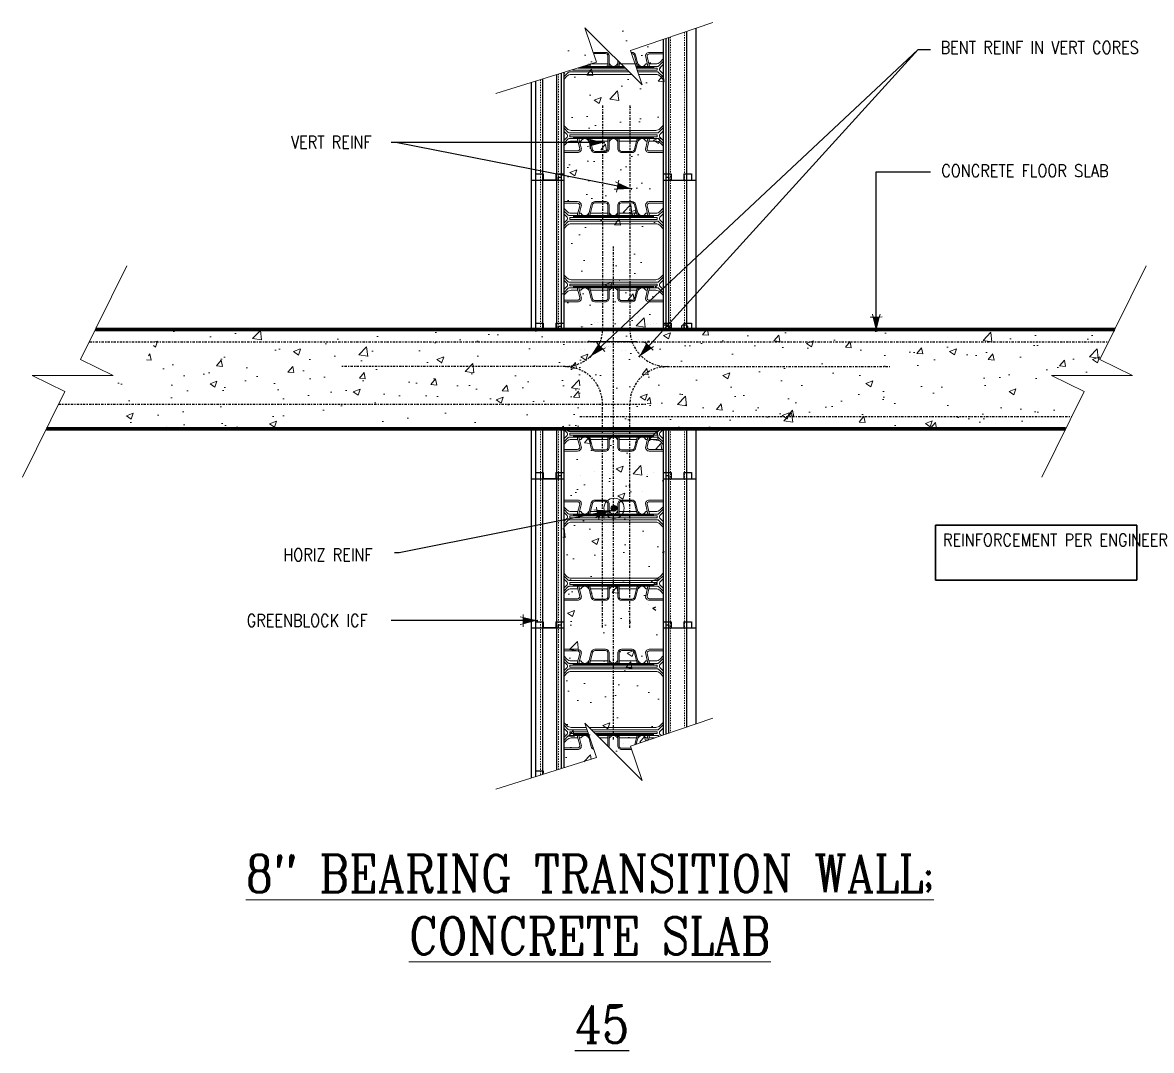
# Model space of a CAD drawing. Header units: inches. Extents: x -330 to -239.3, y 513.6 to 596.3.
import ezdxf

# ---------------------------------------------------------------- set-up
doc = ezdxf.new("R2010")
doc.units = ezdxf.units.IN
doc.header["$MEASUREMENT"] = 0
for name, pattern in [('CENTER', [2, 1.25, -0.25, 0.25, -0.25]), ('DASHED2', [0.375, 0.25, -0.125]), ('HIDDEN', [0.375, 0.25, -0.125])]:
    doc.linetypes.add(name, pattern=pattern)
doc.layers.get('Defpoints').update_dxf_attribs({"color": 252})
for name, color, linetype, lineweight in [('A2 Hatch', 8, 'Continuous', 9), ('A4 medium', 7, 'Continuous', 35), ('DETAILS', 7, 'Continuous', 13), ('DIM', 3, 'Continuous', 13), ('GRADE', 5, 'Continuous', 100), ('REBAR', 2, 'CENTER', 30)]:
    doc.layers.add(name, color=color, linetype=linetype, lineweight=lineweight)
doc.styles.add('ARCTEXT', font='arctext.shx', dxfattribs={"width": 0.85})
doc.styles.add('RomanC', font='romanc.shx', dxfattribs={"width": 0.85, "height": 5})
doc.dimstyles.new('ARCTEXT1-4', dxfattribs={"dimtxt": 4, "dimasz": 2, "dimexe": 2, "dimexo": 2, "dimgap": 2, "dimtad": 1, "dimdec": 4, "dimzin": 3, "dimdsep": 46, "dimlunit": 4, "dimtxsty": 'ARCTEXT', "dimblk": 'ARCHTICK', "dimcen": 2, "dimaunit": 1, "dimadec": 0, "dimazin": 0, "dimtfac": 1, "dimtdec": 4, "dimtmove": 2, "dimatfit": 3, "dimldrblk": 'arrow', "dimfxl": 0, "dimtolj": 1, "dimtzin": 0, "dimarcsym": 0})
pattern_1 = [(50, (-6211.7267, 2209.508), (5.7380815, -0.502017), [0.6, -6.6]), (355, (-6211.7267, 2209.508), (-1.1100107, 6.017537), [0.48, -5.28]), (100.4514, (-6211.2485, 2209.466), (4.628075, 5.5155163), [0.5099215, -5.609137]), (46.1842, (-6211.727, 2211.108), (8.537928, -1.324152), [0.9, -9.9]), (96.6356, (-6211.015, 2210.9974), (7.477302, 7.792943), [0.764882, -8.413704]), (351.1842, (-6211.727, 2211.108), (7.477296, 7.792949), [0.72, -7.92]), (21, (-6210.9267, 2210.708), (4.7752564, -3.220951), [0.6, -6.6]), (326, (-6210.9267, 2210.708), (1.9465227, 5.8012004), [0.48, -5.28]), (71.4514, (-6210.529, 2210.4394), (6.721781, 2.580244), [0.5099215, -5.609137]), (37.5, (-6211.7267, 2209.5078), (0.09727884, 2.6631508), [0, -5.216, 0, -5.36, 0, -5.3]), (7.5, (-6211.7267, 2209.5078), (2.1045563, 3.1552937), [0, -3.056, 0, -5.096, 0, -2.02]), (327.5, (-6213.5107, 2209.5078), (4.2705795, -0.180439), [0, -2, 0, -6.24, 0, -8.28]), (317.5, (-6214.3107, 2209.5078), (4.6654894, 0.8008399), [0, -2.6, 0, -4.144, 0, -5.88])]
pattern_2 = [(50, (-3705.4266, 1110.396), (5.7380815, -0.502017), [0.6, -6.6]), (355, (-3705.4266, 1110.396), (-1.110011, 6.017537), [0.48, -5.28]), (100.45145, (-3704.9484, 1110.354), (4.628071, 5.51552), [0.509922, -5.609137]), (46.1842, (-3705.4266, 1111.996), (8.537928, -1.324152), [0.9, -9.9]), (96.63564, (-3704.715, 1111.8855), (7.477296, 7.792949), [0.764882, -8.413704]), (351.1842, (-3705.427, 1111.996), (7.477296, 7.792949), [0.72, -7.92]), (21, (-3704.6266, 1111.596), (4.7752564, -3.220951), [0.6, -6.6]), (326, (-3704.6266, 1111.596), (1.946523, 5.8012), [0.48, -5.28]), (71.45144, (-3704.2287, 1111.3275), (6.721779, 2.580249), [0.509922, -5.609137]), (37.5, (-3705.4266, 1110.3959), (0.0972788, 2.6631508), [0, -5.216, 0, -5.36, 0, -5.3]), (7.5, (-3705.4266, 1110.396), (2.1045563, 3.1552937), [0, -3.056, 0, -5.096, 0, -2.02]), (327.5, (-3707.2106, 1110.3959), (4.2705795, -0.180439), [0, -2, 0, -6.24, 0, -8.28]), (317.5, (-3708.0106, 1110.396), (4.6654894, 0.80084), [0, -2.6, 0, -4.144, 0, -5.88])]

# ---------------------------------------------------------------- blocks, each defined once
blk = doc.blocks.new('_ArchTick')
at = {"color": 0, "linetype": 'ByBlock', "const_width": 0.15}
blk.add_lwpolyline([(-0.5, -0.5), (0.5, 0.5)], dxfattribs=at)
blk = doc.blocks.new('arrow')
at = {"layer": 'DIM'}
blk.add_hatch(color=253, dxfattribs=at).paths.add_polyline_path([(-2, 0.5), (-2, -0.5), (0, 0)])
at = {"layer": 'DIM', "lineweight": 9}
for points in [[(-2, 0.98), (-2, 0.5), (-2.47, 0.62)], [(0.37, 0.09), (0, 0)], [(0.37, -0.09), (0, 0)], [(-2, -0.98), (-2, -0.5), (-2.47, -0.62)]]:
    blk.add_lwpolyline(points, dxfattribs=at)
at = {"layer": 'DIM', "lineweight": 15}
blk.add_lwpolyline([(0, 0), (-2, -0.5), (-2, 0.5), (0, 0)], dxfattribs=at)

msp = doc.modelspace()

# ---------------------------------------------------------------- hatches: boundary and pattern name
at = {"layer": 'A2 Hatch', "ltscale": 0.15}
h = msp.add_hatch(dxfattribs=at)
h.set_pattern_fill('AR-CONC', color=256, scale=0.8, style=0)
h.set_pattern_definition(pattern_2)
h.paths.add_polyline_path([(-278.412, 595.606), (-286.484, 595.606), (-286.608, 560.243), (-283.738, 561.217), (-284.674, 563.977), (-280.078, 559.38), (-281.014, 562.14), (-278.408, 563.024)])
h = msp.add_hatch(dxfattribs=at)
h.set_pattern_fill('AR-CONC', color=256, scale=0.8, style=0)
h.set_pattern_definition(pattern_1)
h.paths.add_polyline_path([(-285.189, 571.606), (-318.817, 571.606), (-320.298, 568.606), (-317.684, 567.317), (-324.184, 567.317), (-321.571, 566.027), (-322.765, 563.606), (-285.189, 563.606)])
h = msp.add_hatch(dxfattribs=at)
h.set_pattern_fill('AR-CONC', color=256, scale=0.8, style=0)
h.set_pattern_definition(pattern_2)
h.paths.add_polyline_path([(-278.412, 571.606), (-286.484, 571.606), (-286.608, 536.243), (-283.738, 537.217), (-284.674, 539.977), (-280.078, 535.38), (-281.014, 538.14), (-278.408, 539.024)])
h = msp.add_hatch(dxfattribs=at)
h.set_pattern_fill('AR-CONC', color=256, scale=0.8, style=0)
h.set_pattern_definition(pattern_1)
h.paths.add_polyline_path([(-279.779, 563.606), (-246.151, 563.606), (-244.67, 566.606), (-247.284, 567.896), (-240.784, 567.896), (-243.397, 569.185), (-242.203, 571.606), (-279.779, 571.606)])
h = msp.add_hatch(color=256, dxfattribs=at)
edge = h.paths.add_edge_path()
edge.add_arc((-282.438, 557.226), 0.224, 0, 360)

# ---------------------------------------------------------------- linework, layer by layer
at = {"color": 1}
for p, q in [((-276.624, 595.559), (-276.624, 583.606)), ((-275.859, 595.818), (-275.859, 583.606)), ((-278.484, 594.928), (-278.484, 583.606)), ((-278.284, 594.996), (-278.284, 583.606)), ((-278.069, 595.069), (-278.069, 583.606)), ((-289.109, 591.462), (-289.109, 583.606)), ((-288.759, 591.572), (-288.759, 583.606)), ((-288.184, 591.752), (-288.184, 583.606)), ((-287.059, 592.104), (-287.059, 583.606)), ((-286.684, 592.221), (-286.684, 583.606)), ((-286.484, 592.284), (-286.484, 583.606)), ((-289.109, 583.606), (-286.484, 583.606)), ((-289.109, 583.606), (-289.109, 571.606)), ((-289.109, 583.606), (-286.934, 583.606)), ((-288.759, 584.106), (-288.134, 584.106)), ((-288.759, 584.106), (-288.759, 571.606)), ((-288.184, 584.106), (-288.184, 571.606)), ((-287.059, 583.606), (-288.184, 583.606)), ((-288.134, 584.106), (-288.134, 583.606)), ((-287.109, 584.106), (-287.109, 583.606)), ((-287.109, 584.106), (-286.484, 584.106)), ((-287.059, 584.106), (-287.059, 571.606)), ((-286.934, 583.856), (-286.934, 583.606)), ((-286.934, 583.856), (-286.684, 583.856)), ((-286.684, 583.856), (-286.684, 571.606)), ((-286.684, 583.606), (-286.484, 583.606)), ((-286.484, 584.106), (-286.484, 571.606)), ((-278.484, 584.106), (-278.484, 571.606)), ((-278.484, 584.106), (-277.859, 584.106)), ((-278.484, 583.606), (-275.859, 583.606)), ((-278.484, 583.606), (-278.284, 583.606)), ((-278.284, 583.856), (-278.284, 571.606)), ((-278.284, 583.856), (-278.034, 583.856)), ((-278.069, 583.606), (-275.859, 583.606)), ((-278.069, 583.606), (-278.069, 571.606)), ((-278.034, 583.856), (-278.034, 583.606)), ((-277.859, 584.106), (-277.859, 583.606)), ((-276.834, 584.106), (-276.834, 583.606)), ((-276.834, 584.106), (-276.209, 584.106)), ((-276.624, 583.606), (-276.624, 571.606)), ((-276.209, 584.106), (-276.209, 583.606)), ((-275.859, 583.606), (-275.859, 571.606)), ((-289.109, 571.606), (-286.484, 571.606)), ((-289.109, 571.606), (-286.484, 571.606)), ((-289.109, 571.606), (-286.934, 571.606)), ((-289.109, 571.606), (-286.934, 571.606)), ((-289.109, 571.606), (-286.484, 571.606)), ((-289.109, 571.606), (-286.484, 571.606)), ((-289.109, 571.606), (-286.934, 571.606)), ((-288.759, 572.106), (-288.134, 572.106)), ((-288.759, 572.106), (-288.134, 572.106)), ((-288.759, 572.106), (-288.759, 571.606)), ((-288.759, 572.106), (-288.134, 572.106)), ((-286.189, 571.606), (-288.731, 571.606)), ((-288.439, 571.606), (-288.731, 571.606)), ((-288.184, 572.106), (-288.184, 571.606)), ((-287.059, 571.606), (-288.184, 571.606)), ((-287.059, 571.606), (-288.184, 571.606)), ((-287.059, 571.606), (-288.184, 571.606)), ((-288.134, 572.106), (-288.134, 571.606)), ((-288.134, 572.106), (-288.134, 571.606)), ((-288.134, 572.106), (-288.134, 571.606)), ((-286.981, 571.606), (-287.939, 571.606)), ((-287.109, 572.106), (-287.109, 571.606)), ((-287.109, 572.106), (-286.484, 572.106)), ((-287.109, 572.106), (-287.109, 571.606)), ((-287.109, 572.106), (-286.484, 572.106)), ((-287.109, 572.106), (-287.109, 571.606)), ((-287.109, 572.106), (-286.484, 572.106)), ((-287.059, 572.106), (-287.059, 571.606)), ((-286.934, 571.856), (-286.934, 571.606)), ((-286.934, 571.856), (-286.684, 571.856)), ((-286.934, 571.856), (-286.934, 571.606)), ((-286.934, 571.856), (-286.684, 571.856)), ((-286.934, 571.856), (-286.934, 571.606)), ((-286.934, 571.856), (-286.684, 571.856)), ((-286.684, 571.856), (-286.684, 571.606)), ((-286.684, 571.606), (-286.484, 571.606)), ((-286.684, 571.606), (-286.484, 571.606)), ((-286.684, 571.606), (-286.484, 571.606)), ((-286.484, 572.106), (-286.484, 571.606)), ((-286.484, 572.106), (-286.484, 571.606)), ((-286.484, 572.106), (-286.484, 571.606)), ((-286.189, 571.606), (-286.481, 571.606)), ((-278.779, 571.606), (-276.237, 571.606)), ((-278.487, 571.606), (-278.779, 571.606)), ((-278.487, 571.856), (-278.404, 571.939)), ((-278.487, 571.856), (-278.487, 571.606)), ((-278.484, 572.106), (-278.484, 571.606)), ((-278.484, 572.106), (-277.859, 572.106)), ((-278.484, 571.606), (-278.284, 571.606)), ((-278.484, 571.606), (-275.859, 571.606)), ((-278.484, 571.606), (-278.284, 571.606)), ((-278.071, 571.939), (-278.404, 571.939)), ((-278.284, 571.856), (-278.034, 571.856)), ((-277.987, 571.856), (-278.071, 571.939)), ((-278.034, 571.856), (-278.034, 571.606)), ((-277.987, 571.856), (-277.987, 571.606)), ((-277.029, 571.606), (-277.987, 571.606)), ((-277.859, 572.106), (-277.859, 571.606)), ((-277.029, 571.856), (-276.946, 571.939)), ((-277.029, 571.856), (-277.029, 571.606)), ((-276.612, 571.939), (-276.946, 571.939)), ((-276.834, 572.106), (-276.834, 571.606)), ((-276.834, 572.106), (-276.209, 572.106)), ((-276.533, 571.606), (-276.824, 571.606)), ((-276.529, 571.856), (-276.612, 571.939)), ((-276.529, 571.856), (-276.529, 571.606)), ((-276.237, 571.606), (-276.529, 571.606)), ((-276.209, 572.106), (-276.209, 571.606)), ((-289.109, 563.606), (-289.109, 559.606)), ((-288.759, 563.606), (-288.759, 559.606)), ((-288.184, 563.606), (-288.184, 559.606)), ((-287.059, 563.606), (-287.059, 559.606)), ((-286.684, 563.606), (-286.684, 559.606)), ((-286.484, 563.606), (-286.484, 559.606)), ((-278.484, 563.606), (-278.484, 559.606)), ((-278.284, 563.606), (-278.284, 559.606)), ((-278.069, 563.606), (-278.069, 559.606)), ((-276.624, 563.606), (-276.624, 559.606)), ((-275.859, 563.606), (-275.859, 559.606)), ((-288.759, 560.106), (-288.134, 560.106)), ((-288.759, 560.106), (-288.759, 547.606)), ((-288.759, 560.106), (-288.134, 560.106)), ((-288.184, 560.106), (-288.184, 547.606)), ((-288.134, 560.106), (-288.134, 559.606)), ((-288.134, 560.106), (-288.134, 559.606)), ((-287.109, 560.106), (-287.109, 559.606)), ((-287.109, 560.106), (-286.484, 560.106)), ((-287.109, 560.106), (-287.109, 559.606)), ((-287.109, 560.106), (-286.484, 560.106)), ((-287.059, 560.106), (-287.059, 547.606)), ((-286.934, 559.856), (-286.934, 559.606)), ((-286.934, 559.856), (-286.684, 559.856)), ((-286.934, 559.856), (-286.934, 559.606)), ((-286.934, 559.856), (-286.684, 559.856)), ((-286.684, 559.856), (-286.684, 547.606)), ((-286.484, 560.106), (-286.484, 547.606)), ((-278.484, 560.106), (-278.484, 547.606)), ((-278.484, 560.106), (-277.859, 560.106)), ((-278.484, 560.106), (-277.859, 560.106)), ((-278.284, 559.856), (-278.284, 547.606)), ((-278.284, 559.856), (-278.034, 559.856)), ((-278.284, 559.856), (-278.034, 559.856)), ((-278.034, 559.856), (-278.034, 559.606)), ((-278.034, 559.856), (-278.034, 559.606)), ((-277.859, 560.106), (-277.859, 559.606)), ((-277.859, 560.106), (-277.859, 559.606)), ((-276.834, 560.106), (-276.834, 559.606)), ((-276.834, 560.106), (-276.209, 560.106)), ((-276.834, 560.106), (-276.834, 559.606)), ((-276.834, 560.106), (-276.209, 560.106)), ((-276.209, 560.106), (-276.209, 559.606)), ((-276.209, 560.106), (-276.209, 559.606)), ((-289.109, 559.606), (-286.484, 559.606)), ((-289.109, 559.606), (-289.109, 547.606)), ((-289.109, 559.606), (-286.934, 559.606)), ((-289.109, 559.606), (-286.484, 559.606)), ((-289.109, 559.606), (-286.934, 559.606)), ((-287.059, 559.606), (-288.184, 559.606)), ((-287.059, 559.606), (-288.184, 559.606)), ((-286.684, 559.606), (-286.484, 559.606)), ((-286.684, 559.606), (-286.484, 559.606)), ((-278.484, 559.606), (-275.859, 559.606)), ((-278.484, 559.606), (-278.284, 559.606)), ((-278.484, 559.606), (-275.859, 559.606)), ((-278.484, 559.606), (-278.284, 559.606)), ((-278.069, 559.606), (-275.859, 559.606)), ((-278.069, 559.606), (-278.069, 547.606)), ((-278.069, 559.606), (-275.859, 559.606)), ((-276.624, 559.606), (-276.624, 547.606)), ((-275.859, 559.606), (-275.859, 547.606)), ((-288.759, 548.106), (-288.134, 548.106)), ((-288.759, 548.106), (-288.759, 535.642)), ((-288.184, 548.106), (-288.184, 535.822)), ((-288.134, 548.106), (-288.134, 547.606)), ((-287.109, 548.106), (-287.109, 547.606)), ((-287.109, 548.106), (-286.484, 548.106)), ((-287.059, 548.106), (-287.059, 536.174)), ((-286.484, 548.106), (-286.484, 536.354)), ((-278.484, 548.106), (-278.484, 538.998)), ((-278.484, 548.106), (-277.859, 548.106)), ((-277.859, 548.106), (-277.859, 547.606)), ((-276.834, 548.106), (-276.834, 547.606)), ((-276.834, 548.106), (-276.209, 548.106)), ((-276.209, 548.106), (-276.209, 547.606)), ((-289.109, 547.606), (-286.484, 547.606)), ((-289.109, 547.606), (-289.109, 535.532)), ((-289.109, 547.606), (-286.934, 547.606)), ((-287.059, 547.606), (-288.184, 547.606)), ((-286.934, 547.856), (-286.934, 547.606)), ((-286.934, 547.856), (-286.684, 547.856)), ((-286.684, 547.856), (-286.684, 536.291)), ((-286.684, 547.606), (-286.484, 547.606)), ((-278.484, 547.606), (-275.859, 547.606)), ((-278.484, 547.606), (-278.284, 547.606)), ((-278.284, 547.856), (-278.284, 539.065)), ((-278.284, 547.856), (-278.034, 547.856)), ((-278.069, 547.606), (-275.859, 547.606)), ((-278.069, 547.606), (-278.069, 539.138)), ((-278.034, 547.856), (-278.034, 547.606)), ((-276.624, 547.606), (-276.624, 539.628)), ((-275.859, 547.606), (-275.859, 539.888)), ((-288.759, 536.106), (-288.134, 536.106)), ((-288.134, 536.106), (-288.134, 535.937))]:
    msp.add_line(p, q, dxfattribs=at)
at = {"color": 1, "linetype": 'HIDDEN', "ltscale": 0.02}
for p, q in [((-288.759, 584.106), (-288.134, 584.106)), ((-288.134, 584.106), (-288.134, 583.606)), ((-287.109, 584.106), (-287.109, 583.606)), ((-287.109, 584.106), (-286.484, 584.106)), ((-278.484, 584.106), (-277.859, 584.106)), ((-277.859, 584.106), (-277.859, 583.606)), ((-276.834, 584.106), (-276.834, 583.606)), ((-276.834, 584.106), (-276.209, 584.106)), ((-276.209, 584.106), (-276.209, 583.606)), ((-288.759, 572.106), (-288.134, 572.106)), ((-288.759, 572.106), (-288.759, 571.606)), ((-288.759, 572.106), (-288.134, 572.106)), ((-288.759, 572.106), (-288.134, 572.106)), ((-288.759, 572.106), (-288.759, 571.606)), ((-288.759, 572.106), (-288.134, 572.106)), ((-288.134, 572.106), (-288.134, 571.606)), ((-288.134, 572.106), (-288.134, 571.606)), ((-288.134, 572.106), (-288.134, 571.606)), ((-288.134, 572.106), (-288.134, 571.606)), ((-287.109, 572.106), (-287.109, 571.606)), ((-287.109, 572.106), (-286.484, 572.106)), ((-287.109, 572.106), (-287.109, 571.606)), ((-287.109, 572.106), (-286.484, 572.106)), ((-287.109, 572.106), (-287.109, 571.606)), ((-287.109, 572.106), (-286.484, 572.106)), ((-287.109, 572.106), (-287.109, 571.606)), ((-287.109, 572.106), (-286.484, 572.106)), ((-278.484, 572.106), (-277.859, 572.106)), ((-277.859, 572.106), (-277.859, 571.606)), ((-276.834, 572.106), (-276.834, 571.606)), ((-276.834, 572.106), (-276.209, 572.106)), ((-276.209, 572.106), (-276.209, 571.606)), ((-288.759, 560.106), (-288.134, 560.106)), ((-288.759, 560.106), (-288.134, 560.106)), ((-288.134, 560.106), (-288.134, 559.606)), ((-288.134, 560.106), (-288.134, 559.606)), ((-287.109, 560.106), (-287.109, 559.606)), ((-287.109, 560.106), (-286.484, 560.106)), ((-287.109, 560.106), (-287.109, 559.606)), ((-287.109, 560.106), (-286.484, 560.106)), ((-278.484, 560.106), (-277.859, 560.106)), ((-278.484, 560.106), (-277.859, 560.106)), ((-277.859, 560.106), (-277.859, 559.606)), ((-277.859, 560.106), (-277.859, 559.606)), ((-276.834, 560.106), (-276.834, 559.606)), ((-276.834, 560.106), (-276.209, 560.106)), ((-276.834, 560.106), (-276.834, 559.606)), ((-276.834, 560.106), (-276.209, 560.106)), ((-276.209, 560.106), (-276.209, 559.606)), ((-276.209, 560.106), (-276.209, 559.606)), ((-288.759, 548.106), (-288.134, 548.106)), ((-288.134, 548.106), (-288.134, 547.606)), ((-287.109, 548.106), (-287.109, 547.606)), ((-287.109, 548.106), (-286.484, 548.106)), ((-278.484, 548.106), (-277.859, 548.106)), ((-277.859, 548.106), (-277.859, 547.606)), ((-276.834, 548.106), (-276.834, 547.606)), ((-276.834, 548.106), (-276.209, 548.106)), ((-276.209, 548.106), (-276.209, 547.606)), ((-288.759, 536.106), (-288.134, 536.106)), ((-288.134, 536.106), (-288.134, 535.937))]:
    msp.add_line(p, q, dxfattribs=at)
at = {"ltscale": 0.15}
for p, q in [((-288.134, 583.606), (-287.109, 583.606)), ((-280.483, 572.682), (-280.483, 572.682)), ((-288.134, 571.606), (-287.109, 571.606)), ((-288.134, 571.606), (-287.109, 571.606)), ((-288.134, 571.606), (-287.109, 571.606)), ((-285.149, 571.881), (-285.149, 571.881)), ((-284.854, 571.881), (-284.854, 571.881)), ((-284.034, 572.149), (-284.034, 572.149)), ((-283.739, 572.149), (-283.739, 572.149)), ((-283.4, 571.545), (-283.4, 571.545)), ((-283.105, 571.545), (-283.105, 571.545)), ((-279.763, 571.969), (-279.763, 571.969)), ((-279.468, 571.969), (-279.468, 571.969)), ((-279.293, 572.109), (-279.293, 572.109)), ((-278.998, 572.109), (-278.998, 572.109)), ((-280.602, 570.606), (-284.371, 570.606)), ((-280.46, 570.812), (-280.46, 570.812)), ((-280.165, 570.812), (-280.165, 570.812)), ((-280.161, 570.606), (-280.161, 570.606)), ((-279.866, 570.606), (-279.866, 570.606)), ((-285.125, 570.011), (-285.125, 570.011)), ((-284.83, 570.011), (-284.83, 570.011)), ((-283.191, 570.207), (-283.191, 570.207)), ((-283.011, 570.198), (-283.011, 570.198)), ((-282.896, 570.207), (-282.896, 570.207)), ((-282.716, 570.198), (-282.716, 570.198)), ((-281.828, 569.9), (-281.828, 569.9)), ((-281.533, 569.9), (-281.533, 569.9)), ((-284.858, 569.501), (-284.858, 569.501)), ((-283.089, 561.099), (-283.089, 561.099)), ((-281.086, 561.363), (-281.086, 561.363)), ((-285.149, 559.881), (-285.149, 559.881)), ((-284.034, 560.149), (-284.034, 560.149)), ((-288.134, 559.606), (-287.109, 559.606)), ((-288.134, 559.606), (-287.109, 559.606)), ((-285.194, 557.944), (-285.194, 557.944)), ((-283.191, 558.207), (-283.191, 558.207)), ((-280.161, 558.606), (-280.161, 558.606)), ((-283.149, 557.172), (-283.149, 557.172)), ((-286.475, 549.14), (-286.475, 549.14)), ((-279.682, 549.456), (-279.682, 549.456)), ((-279.311, 549.207), (-279.074, 549.298)), ((-279.311, 549.207), (-279.074, 549.047)), ((-288.134, 547.606), (-287.109, 547.606)), ((-285.933, 538.497), (-285.933, 538.497)), ((-284.178, 538.24), (-284.178, 538.24)), ((-281.663, 538.317), (-281.663, 538.317)), ((-280.071, 538.803), (-280.071, 538.803)), ((-279.756, 538.512), (-279.756, 538.512)), ((-284.808, 537.847), (-284.808, 537.847))]:
    msp.add_line(p, q, dxfattribs=at)
at = {"color": 253, "linetype": 'HIDDEN'}
for p, q in [((-288.439, 571.606), (-288.731, 571.606)), ((-286.981, 571.606), (-287.939, 571.606)), ((-286.189, 571.606), (-286.481, 571.606)), ((-278.487, 571.606), (-278.779, 571.606)), ((-278.487, 571.856), (-278.404, 571.939)), ((-278.487, 571.856), (-278.487, 571.606)), ((-278.071, 571.939), (-278.404, 571.939)), ((-277.987, 571.856), (-278.071, 571.939)), ((-277.987, 571.856), (-277.987, 571.606)), ((-277.029, 571.606), (-277.987, 571.606)), ((-277.029, 571.856), (-276.946, 571.939)), ((-277.029, 571.856), (-277.029, 571.606)), ((-276.612, 571.939), (-276.946, 571.939)), ((-276.533, 571.606), (-276.824, 571.606)), ((-276.529, 571.856), (-276.612, 571.939)), ((-276.529, 571.856), (-276.529, 571.606)), ((-276.237, 571.606), (-276.529, 571.606))]:
    msp.add_line(p, q, dxfattribs=at)
at = {"ltscale": 0.15}
msp.add_circle((-282.438, 557.226), 0.224, dxfattribs=at)
at = {"layer": 'A2 Hatch', "linetype": 'DASHED2', "ltscale": 0.15}
for p, q in [((-277.909, 595.123), (-277.909, 583.606)), ((-276.784, 595.504), (-276.784, 583.606)), ((-288.344, 591.702), (-288.344, 583.606)), ((-286.899, 592.154), (-286.899, 583.606)), ((-288.344, 584.106), (-288.344, 571.606)), ((-286.899, 584.106), (-286.899, 571.606)), ((-277.909, 583.606), (-277.909, 571.606)), ((-276.784, 583.606), (-276.784, 571.606)), ((-288.344, 572.106), (-288.344, 571.606)), ((-286.899, 572.106), (-286.899, 571.606)), ((-288.344, 563.606), (-288.344, 559.606)), ((-286.899, 563.606), (-286.899, 559.606)), ((-277.909, 563.606), (-277.909, 559.606)), ((-276.784, 563.606), (-276.784, 559.606)), ((-288.344, 560.106), (-288.344, 547.606)), ((-286.899, 560.106), (-286.899, 547.606)), ((-277.909, 559.606), (-277.909, 547.606)), ((-276.784, 559.606), (-276.784, 547.606)), ((-288.344, 548.106), (-288.344, 535.771)), ((-286.899, 548.106), (-286.899, 536.224)), ((-277.909, 547.606), (-277.909, 539.193)), ((-276.784, 547.606), (-276.784, 539.574))]:
    msp.add_line(p, q, dxfattribs=at)
at = {"layer": 'A2 Hatch', "ltscale": 0.15}
for p, q in [((-280.914, 560.005), (-280.29, 560.654)), ((-280.483, 560.682), (-280.483, 560.682)), ((-280.202, 559.895), (-280.29, 560.655)), ((-280.914, 560.005), (-280.202, 559.895)), ((-279.763, 559.969), (-279.763, 559.969)), ((-279.293, 560.109), (-279.293, 560.109)), ((-282.14, 558.229), (-281.579, 558.444)), ((-282.14, 558.229), (-281.742, 557.961)), ((-281.742, 557.961), (-281.579, 558.444))]:
    msp.add_line(p, q, dxfattribs=at)
msp.add_circle((-282.438, 557.226), 0.816, dxfattribs=at)
at = {"layer": 'A4 medium', "ltscale": 0.15}
msp.add_lwpolyline([(-256.597, 555.865), (-240.435, 555.865), (-240.435, 551.454), (-256.597, 551.454)], close=True, dxfattribs=at)
at = {"layer": 'DETAILS', "color": 6, "lineweight": 20}
for p, q in [((-282.932, 538.756), (-283.599, 538.756)), ((-283.599, 538.756), (-282.932, 538.756))]:
    msp.add_line(p, q, dxfattribs=at)
for points in [[(-282.832, 592.756), (-282.832, 593.586, 0.414214), (-283.132, 593.886), (-283.975, 593.886, 0.108366), (-284.1, 593.859, 0.108366)], [(-282.932, 592.756), (-282.932, 593.586, 0.414214), (-283.132, 593.786), (-283.975, 593.786, 0.121733), (-284.068, 593.763, 0.121733)], [(-280.485, 592.756), (-280.702, 593.656, 0.346495), (-280.993, 593.886), (-281.072, 593.886)], [(-280.587, 592.756), (-280.799, 593.633, 0.346495), (-280.993, 593.786), (-281.038, 593.786)], [(-278.484, 593.886), (-279.605, 593.886, 0.485338), (-279.896, 593.516), (-279.713, 592.756)], [(-278.484, 593.756), (-279.605, 593.756, 0.485338), (-279.77, 593.546), (-279.579, 592.756), (-278.983, 592.756), (-279.233, 592.756), (-279.333, 592.756)], [(-279.628, 592.956), (-279.09, 592.956, 0.198912), (-278.737, 593.103), (-278.484, 593.355)], [(-284.888, 592.756), (-282.484, 592.756, -0.279322), (-282.77, 592.929, 0.279322), (-282.814, 592.956)], [(-284.532, 592.877, -0.291642), (-284.86, 592.765)], [(-282.154, 592.956, 0.279322), (-282.198, 592.929, -0.279322), (-282.484, 592.756), (-281.669, 592.756)], [(-280.689, 592.756), (-278.925, 592.756, 0.198912), (-278.854, 592.785), (-278.484, 593.155)], [(-280.655, 592.656), (-279.333, 592.656), (-279.236, 592.678, 0.780776), (-279.236, 592.684), (-279.333, 592.706), (-280.672, 592.706)], [(-279.855, 592.956), (-279.761, 592.956), (-279.855, 592.956, 0.279322), (-279.899, 592.929, -0.605918), (-280.47, 592.929, 0.279322), (-280.515, 592.956)], [(-278.484, 592.905), (-278.752, 592.637, 0.414214), (-278.752, 592.425), (-278.484, 592.157)], [(-281.219, 592.306), (-282.484, 592.306), (-286.043, 592.306, 0.198912), (-286.114, 592.277), (-286.484, 591.907)], [(-281.019, 592.106), (-282.484, 592.106), (-285.877, 592.106, 0.198912), (-286.231, 591.96), (-286.484, 591.707)], [(-278.484, 591.907), (-278.854, 592.277, 0.198912), (-278.925, 592.306), (-280.536, 592.306)], [(-278.484, 591.707), (-278.737, 591.96, 0.198912), (-279.09, 592.106), (-280.468, 592.106)], [(-286.484, 588.005), (-286.231, 587.753, 0.198912), (-285.877, 587.606), (-282.484, 587.606), (-279.09, 587.606, 0.198912), (-278.737, 587.753), (-278.484, 588.005)], [(-286.484, 587.805), (-286.114, 587.435, 0.198912), (-286.043, 587.406), (-282.484, 587.406), (-278.925, 587.406, 0.198912), (-278.854, 587.435), (-278.484, 587.805)], [(-286.484, 586.807), (-286.216, 587.075, 0.414214), (-286.216, 587.287), (-286.484, 587.555)], [(-282.814, 586.756, 0.279322), (-282.77, 586.783, -0.279322), (-282.484, 586.956), (-286.043, 586.956, 0.198912), (-286.114, 586.927), (-286.484, 586.557)], [(-286.484, 585.956), (-285.363, 585.956, 0.485338), (-285.198, 586.166), (-285.389, 586.956), (-285.985, 586.956), (-285.735, 586.956), (-285.635, 586.956)], [(-286.484, 585.826), (-285.363, 585.826, 0.485338), (-285.072, 586.196), (-285.255, 586.956)], [(-285.113, 586.756), (-285.207, 586.756), (-285.113, 586.756, 0.279322), (-285.069, 586.783, -0.605918), (-284.498, 586.783, 0.279322), (-284.453, 586.756)], [(-284.483, 586.956), (-284.266, 586.056, 0.346495), (-283.975, 585.826), (-283.132, 585.826, 0.414214), (-282.832, 586.126), (-282.832, 586.956)], [(-284.38, 586.956), (-284.169, 586.079, 0.346495), (-283.975, 585.926), (-283.132, 585.926, 0.414214), (-282.932, 586.126), (-282.932, 586.956)], [(-278.484, 586.557), (-278.854, 586.927, 0.198912), (-278.925, 586.956), (-282.484, 586.956, -0.279322), (-282.198, 586.783, 0.279322), (-282.154, 586.756)], [(-282.136, 586.956), (-282.136, 586.126, 0.414214), (-281.836, 585.826), (-280.993, 585.826, 0.346495), (-280.702, 586.056), (-280.485, 586.956)], [(-282.036, 586.956), (-282.036, 586.126, 0.414214), (-281.836, 585.926), (-280.993, 585.926, 0.346495), (-280.799, 586.079), (-280.587, 586.956)], [(-280.515, 586.756, 0.279322), (-280.47, 586.783, -0.605918), (-279.899, 586.783, 0.279322), (-279.855, 586.756), (-279.761, 586.756), (-279.855, 586.756)], [(-279.713, 586.956), (-279.896, 586.196, 0.485338), (-279.605, 585.826), (-278.484, 585.826)], [(-279.333, 586.956), (-279.233, 586.956), (-278.983, 586.956), (-279.579, 586.956), (-279.77, 586.166, 0.485338), (-279.605, 585.956), (-278.484, 585.956)], [(-278.484, 587.555), (-278.752, 587.287, 0.414214), (-278.752, 587.075), (-278.484, 586.807)], [(-285.34, 586.756), (-285.877, 586.756, 0.198912), (-286.231, 586.61), (-286.484, 586.357)], [(-278.484, 586.357), (-278.737, 586.61, 0.198912), (-279.09, 586.756), (-279.628, 586.756)], [(-285.255, 580.756), (-285.072, 581.516, 0.485338), (-285.363, 581.886), (-286.484, 581.886)], [(-285.635, 580.756), (-285.735, 580.756), (-285.985, 580.756), (-285.389, 580.756), (-285.198, 581.546, 0.485338), (-285.363, 581.756), (-286.484, 581.756)], [(-282.832, 580.756), (-282.832, 581.586, 0.414214), (-283.132, 581.886), (-283.975, 581.886, 0.346495), (-284.266, 581.656), (-284.483, 580.756)], [(-282.932, 580.756), (-282.932, 581.586, 0.414214), (-283.132, 581.786), (-283.975, 581.786, 0.346495), (-284.169, 581.633), (-284.38, 580.756)], [(-280.485, 580.756), (-280.702, 581.656, 0.346495), (-280.993, 581.886), (-281.836, 581.886, 0.414214), (-282.136, 581.586), (-282.136, 580.756)], [(-280.587, 580.756), (-280.799, 581.633, 0.346495), (-280.993, 581.786), (-281.836, 581.786, 0.414214), (-282.036, 581.586), (-282.036, 580.756)], [(-278.484, 581.886), (-279.605, 581.886, 0.485338), (-279.896, 581.516), (-279.713, 580.756)], [(-278.484, 581.756), (-279.605, 581.756, 0.485338), (-279.77, 581.546), (-279.579, 580.756), (-278.983, 580.756), (-279.233, 580.756), (-279.333, 580.756)], [(-286.484, 581.355), (-286.231, 581.103, 0.198912), (-285.877, 580.956), (-285.34, 580.956)], [(-286.484, 581.155), (-286.114, 580.785, 0.198912), (-286.043, 580.756), (-282.484, 580.756, -0.279322), (-282.77, 580.929, 0.279322), (-282.814, 580.956)], [(-286.484, 580.157), (-286.216, 580.425, 0.414214), (-286.216, 580.637), (-286.484, 580.905)], [(-284.453, 580.956, 0.279322), (-284.498, 580.929, -0.605918), (-285.069, 580.929, 0.279322), (-285.113, 580.956), (-285.207, 580.956), (-285.113, 580.956)], [(-282.154, 580.956, 0.279322), (-282.198, 580.929, -0.279322), (-282.484, 580.756), (-278.925, 580.756, 0.198912), (-278.854, 580.785), (-278.484, 581.155)], [(-279.855, 580.956), (-279.761, 580.956), (-279.855, 580.956, 0.279322), (-279.899, 580.929, -0.605918), (-280.47, 580.929, 0.279322), (-280.515, 580.956)], [(-279.628, 580.956), (-279.09, 580.956, 0.198912), (-278.737, 581.103), (-278.484, 581.355)], [(-278.484, 580.905), (-278.752, 580.637, 0.414214), (-278.752, 580.425), (-278.484, 580.157)], [(-278.484, 579.907), (-278.854, 580.277, 0.198912), (-278.925, 580.306), (-282.484, 580.306), (-286.043, 580.306, 0.198912), (-286.114, 580.277), (-286.484, 579.907)], [(-278.484, 579.707), (-278.737, 579.96, 0.198912), (-279.09, 580.106), (-282.484, 580.106), (-285.877, 580.106, 0.198912), (-286.231, 579.96), (-286.484, 579.707)], [(-286.484, 576.005), (-286.231, 575.753, 0.198912), (-285.877, 575.606), (-282.484, 575.606), (-279.09, 575.606, 0.198912), (-278.737, 575.753), (-278.484, 576.005)], [(-286.484, 575.805), (-286.114, 575.435, 0.198912), (-286.043, 575.406), (-282.484, 575.406), (-278.925, 575.406, 0.198912), (-278.854, 575.435), (-278.484, 575.805)], [(-286.484, 574.807), (-286.216, 575.075, 0.414214), (-286.216, 575.287), (-286.484, 575.555)], [(-278.484, 575.555), (-278.752, 575.287, 0.414214), (-278.752, 575.075), (-278.484, 574.807)], [(-282.814, 574.756, 0.279322), (-282.77, 574.783, -0.279322), (-282.484, 574.956), (-286.043, 574.956, 0.198912), (-286.114, 574.927), (-286.484, 574.557)], [(-286.484, 573.956), (-285.363, 573.956, 0.485338), (-285.198, 574.166), (-285.389, 574.956), (-285.985, 574.956), (-285.735, 574.956), (-285.635, 574.956)], [(-286.484, 573.826), (-285.363, 573.826, 0.485338), (-285.072, 574.196), (-285.255, 574.956)], [(-285.34, 574.756), (-285.877, 574.756, 0.198912), (-286.231, 574.61), (-286.484, 574.357)], [(-285.113, 574.756), (-285.207, 574.756), (-285.113, 574.756, 0.279322), (-285.069, 574.783, -0.605918), (-284.498, 574.783, 0.279322), (-284.453, 574.756)], [(-284.483, 574.956), (-284.266, 574.056, 0.346495), (-283.975, 573.826), (-283.132, 573.826, 0.414214), (-282.832, 574.126), (-282.832, 574.956)], [(-284.38, 574.956), (-284.169, 574.079, 0.346495), (-283.975, 573.926), (-283.132, 573.926, 0.414214), (-282.932, 574.126), (-282.932, 574.956)], [(-278.484, 574.557), (-278.854, 574.927, 0.198912), (-278.925, 574.956), (-282.484, 574.956, -0.279322), (-282.198, 574.783, 0.279322), (-282.154, 574.756)], [(-282.136, 574.956), (-282.136, 574.126, 0.414214), (-281.836, 573.826), (-280.993, 573.826, 0.346495), (-280.702, 574.056), (-280.485, 574.956)], [(-282.036, 574.956), (-282.036, 574.126, 0.414214), (-281.836, 573.926), (-280.993, 573.926, 0.346495), (-280.799, 574.079), (-280.587, 574.956)], [(-280.515, 574.756, 0.279322), (-280.47, 574.783, -0.605918), (-279.899, 574.783, 0.279322), (-279.855, 574.756), (-279.761, 574.756), (-279.855, 574.756)], [(-279.713, 574.956), (-279.896, 574.196, 0.485338), (-279.605, 573.826), (-278.484, 573.826)], [(-279.333, 574.956), (-279.233, 574.956), (-278.983, 574.956), (-279.579, 574.956), (-279.77, 574.166, 0.485338), (-279.605, 573.956), (-278.484, 573.956)], [(-278.484, 574.357), (-278.737, 574.61, 0.198912), (-279.09, 574.756), (-279.628, 574.756)], [(-286.484, 562.807), (-286.216, 563.075, 0.414214), (-286.216, 563.287), (-286.484, 563.555)], [(-286.285, 563.606), (-286.114, 563.435, 0.198912), (-286.043, 563.406), (-282.484, 563.406), (-278.925, 563.406, 0.198912), (-278.854, 563.435), (-278.683, 563.606)], [(-278.484, 563.555), (-278.752, 563.287, 0.414214), (-278.752, 563.075), (-278.484, 562.807)], [(-282.814, 562.756, 0.279322), (-282.77, 562.783, -0.279322), (-282.484, 562.956), (-286.043, 562.956, 0.198912), (-286.114, 562.927), (-286.484, 562.557)], [(-286.484, 561.956), (-285.363, 561.956, 0.485338), (-285.198, 562.166), (-285.389, 562.956), (-285.985, 562.956), (-285.735, 562.956), (-285.635, 562.956)], [(-286.484, 561.826), (-285.363, 561.826, 0.485338), (-285.072, 562.196), (-285.255, 562.956)], [(-285.34, 562.756), (-285.877, 562.756, 0.198912), (-286.231, 562.61), (-286.484, 562.357)], [(-285.113, 562.756), (-285.207, 562.756), (-285.113, 562.756, 0.279322), (-285.069, 562.783, -0.605918), (-284.498, 562.783, 0.279322), (-284.453, 562.756)], [(-284.483, 562.956), (-284.266, 562.056, 0.346495), (-283.975, 561.826), (-283.132, 561.826, 0.414214), (-282.832, 562.126), (-282.832, 562.956)], [(-284.38, 562.956), (-284.169, 562.079, 0.346495), (-283.975, 561.926), (-283.132, 561.926, 0.414214), (-282.932, 562.126), (-282.932, 562.956)], [(-278.484, 562.557), (-278.854, 562.927, 0.198912), (-278.925, 562.956), (-282.484, 562.956, -0.279322), (-282.198, 562.783, 0.279322), (-282.154, 562.756)], [(-282.136, 562.956), (-282.136, 562.126, 0.414214), (-281.836, 561.826), (-280.993, 561.826, 0.346495), (-280.702, 562.056), (-280.485, 562.956)], [(-282.036, 562.956), (-282.036, 562.126, 0.414214), (-281.836, 561.926), (-280.993, 561.926, 0.346495), (-280.799, 562.079), (-280.587, 562.956)], [(-280.515, 562.756, 0.279322), (-280.47, 562.783, -0.605918), (-279.899, 562.783, 0.279322), (-279.855, 562.756), (-279.761, 562.756), (-279.855, 562.756)], [(-279.713, 562.956), (-279.896, 562.196, 0.485338), (-279.605, 561.826), (-278.484, 561.826)], [(-279.333, 562.956), (-279.233, 562.956), (-278.983, 562.956), (-279.579, 562.956), (-279.77, 562.166, 0.485338), (-279.605, 561.956), (-278.484, 561.956)], [(-278.484, 562.357), (-278.737, 562.61, 0.198912), (-279.09, 562.756), (-279.628, 562.756)], [(-285.255, 556.756), (-285.072, 557.516, 0.485338), (-285.363, 557.886), (-286.484, 557.886)], [(-285.635, 556.756), (-285.735, 556.756), (-285.985, 556.756), (-285.389, 556.756), (-285.198, 557.546, 0.485338), (-285.363, 557.756), (-286.484, 557.756)], [(-286.484, 557.355), (-286.231, 557.103, 0.198912), (-285.877, 556.956), (-285.34, 556.956)], [(-286.484, 557.155), (-286.114, 556.785, 0.198912), (-286.043, 556.756), (-282.484, 556.756, -0.279322), (-282.77, 556.929, 0.279322), (-282.814, 556.956)], [(-282.832, 556.756), (-282.832, 557.586, 0.414214), (-283.132, 557.886), (-283.975, 557.886, 0.346495), (-284.266, 557.656), (-284.483, 556.756)], [(-282.932, 556.756), (-282.932, 557.586, 0.414214), (-283.132, 557.786), (-283.975, 557.786, 0.346495), (-284.169, 557.633), (-284.38, 556.756)], [(-282.154, 556.956, 0.279322), (-282.198, 556.929, -0.279322), (-282.484, 556.756), (-278.925, 556.756, 0.198912), (-278.854, 556.785), (-278.484, 557.155)], [(-280.485, 556.756), (-280.702, 557.656, 0.346495), (-280.993, 557.886), (-281.836, 557.886, 0.414214), (-282.136, 557.586), (-282.136, 556.756)], [(-280.587, 556.756), (-280.799, 557.633, 0.346495), (-280.993, 557.786), (-281.836, 557.786, 0.414214), (-282.036, 557.586), (-282.036, 556.756)], [(-278.484, 557.886), (-279.605, 557.886, 0.485338), (-279.896, 557.516), (-279.713, 556.756)], [(-278.484, 557.756), (-279.605, 557.756, 0.485338), (-279.77, 557.546), (-279.579, 556.756), (-278.983, 556.756), (-279.233, 556.756), (-279.333, 556.756)], [(-279.628, 556.956), (-279.09, 556.956, 0.198912), (-278.737, 557.103), (-278.484, 557.355)], [(-286.484, 556.157), (-286.216, 556.425, 0.414214), (-286.216, 556.637), (-286.484, 556.905)], [(-278.484, 555.907), (-278.854, 556.277, 0.198912), (-278.925, 556.306), (-282.484, 556.306), (-286.043, 556.306, 0.198912), (-286.114, 556.277), (-286.484, 555.907)], [(-278.484, 555.707), (-278.737, 555.96, 0.198912), (-279.09, 556.106), (-282.484, 556.106), (-285.877, 556.106, 0.198912), (-286.231, 555.96), (-286.484, 555.707)], [(-284.453, 556.956, 0.279322), (-284.498, 556.929, -0.605918), (-285.069, 556.929, 0.279322), (-285.113, 556.956), (-285.207, 556.956), (-285.113, 556.956)], [(-279.855, 556.956), (-279.761, 556.956), (-279.855, 556.956, 0.279322), (-279.899, 556.929, -0.605918), (-280.47, 556.929, 0.279322), (-280.515, 556.956)], [(-278.484, 556.905), (-278.752, 556.637, 0.414214), (-278.752, 556.425), (-278.484, 556.157)], [(-286.484, 552.005), (-286.231, 551.753, 0.198912), (-285.877, 551.606), (-282.484, 551.606), (-279.09, 551.606, 0.198912), (-278.737, 551.753), (-278.484, 552.005)], [(-286.484, 551.805), (-286.114, 551.435, 0.198912), (-286.043, 551.406), (-282.484, 551.406), (-278.925, 551.406, 0.198912), (-278.854, 551.435), (-278.484, 551.805)], [(-286.484, 550.807), (-286.216, 551.075, 0.414214), (-286.216, 551.287), (-286.484, 551.555)], [(-278.484, 551.555), (-278.752, 551.287, 0.414214), (-278.752, 551.075), (-278.484, 550.807)], [(-282.814, 550.756, 0.279322), (-282.77, 550.783, -0.279322), (-282.484, 550.956), (-286.043, 550.956, 0.198912), (-286.114, 550.927), (-286.484, 550.557)], [(-286.484, 549.956), (-285.363, 549.956, 0.485338), (-285.198, 550.166), (-285.389, 550.956), (-285.985, 550.956), (-285.735, 550.956), (-285.635, 550.956)], [(-286.484, 549.826), (-285.363, 549.826, 0.485338), (-285.072, 550.196), (-285.255, 550.956)], [(-285.34, 550.756), (-285.877, 550.756, 0.198912), (-286.231, 550.61), (-286.484, 550.357)], [(-285.113, 550.756), (-285.207, 550.756), (-285.113, 550.756, 0.279322), (-285.069, 550.783, -0.605918), (-284.498, 550.783, 0.279322), (-284.453, 550.756)], [(-284.483, 550.956), (-284.266, 550.056, 0.346495), (-283.975, 549.826), (-283.132, 549.826, 0.414214), (-282.832, 550.126), (-282.832, 550.956)], [(-284.38, 550.956), (-284.169, 550.079, 0.346495), (-283.975, 549.926), (-283.132, 549.926, 0.414214), (-282.932, 550.126), (-282.932, 550.956)], [(-278.484, 550.557), (-278.854, 550.927, 0.198912), (-278.925, 550.956), (-282.484, 550.956, -0.279322), (-282.198, 550.783, 0.279322), (-282.154, 550.756)], [(-282.136, 550.956), (-282.136, 550.126, 0.414214), (-281.836, 549.826), (-280.993, 549.826, 0.346495), (-280.702, 550.056), (-280.485, 550.956)], [(-282.036, 550.956), (-282.036, 550.126, 0.414214), (-281.836, 549.926), (-280.993, 549.926, 0.346495), (-280.799, 550.079), (-280.587, 550.956)], [(-280.515, 550.756, 0.279322), (-280.47, 550.783, -0.605918), (-279.899, 550.783, 0.279322), (-279.855, 550.756), (-279.761, 550.756), (-279.855, 550.756)], [(-279.713, 550.956), (-279.896, 550.196, 0.485338), (-279.605, 549.826), (-278.484, 549.826)], [(-279.333, 550.956), (-279.233, 550.956), (-278.983, 550.956), (-279.579, 550.956), (-279.77, 550.166, 0.485338), (-279.605, 549.956), (-278.484, 549.956)], [(-278.484, 550.357), (-278.737, 550.61, 0.198912), (-279.09, 550.756), (-279.628, 550.756)], [(-285.255, 544.756), (-285.072, 545.516, 0.485338), (-285.363, 545.886), (-286.484, 545.886)], [(-285.635, 544.756), (-285.735, 544.756), (-285.985, 544.756), (-285.389, 544.756), (-285.198, 545.546, 0.485338), (-285.363, 545.756), (-286.484, 545.756)], [(-286.484, 545.355), (-286.231, 545.103, 0.198912), (-285.877, 544.956), (-285.34, 544.956)], [(-282.832, 544.756), (-282.832, 545.586, 0.414214), (-283.132, 545.886), (-283.975, 545.886, 0.346495), (-284.266, 545.656), (-284.483, 544.756)], [(-282.932, 544.756), (-282.932, 545.586, 0.414214), (-283.132, 545.786), (-283.975, 545.786, 0.346495), (-284.169, 545.633), (-284.38, 544.756)], [(-280.485, 544.756), (-280.702, 545.656, 0.346495), (-280.993, 545.886), (-281.836, 545.886, 0.414214), (-282.136, 545.586), (-282.136, 544.756)], [(-280.587, 544.756), (-280.799, 545.633, 0.346495), (-280.993, 545.786), (-281.836, 545.786, 0.414214), (-282.036, 545.586), (-282.036, 544.756)], [(-278.484, 545.886), (-279.605, 545.886, 0.485338), (-279.896, 545.516), (-279.713, 544.756)], [(-278.484, 545.756), (-279.605, 545.756, 0.485338), (-279.77, 545.546), (-279.579, 544.756), (-278.983, 544.756), (-279.233, 544.756), (-279.333, 544.756)], [(-279.628, 544.956), (-279.09, 544.956, 0.198912), (-278.737, 545.103), (-278.484, 545.355)], [(-286.484, 545.155), (-286.114, 544.785, 0.198912), (-286.043, 544.756), (-282.484, 544.756, -0.279322), (-282.77, 544.929, 0.279322), (-282.814, 544.956)], [(-286.484, 544.157), (-286.216, 544.425, 0.414214), (-286.216, 544.637), (-286.484, 544.905)], [(-278.484, 543.907), (-278.854, 544.277, 0.198912), (-278.925, 544.306), (-282.484, 544.306), (-286.043, 544.306, 0.198912), (-286.114, 544.277), (-286.484, 543.907)], [(-284.453, 544.956, 0.279322), (-284.498, 544.929, -0.605918), (-285.069, 544.929, 0.279322), (-285.113, 544.956), (-285.207, 544.956), (-285.113, 544.956)], [(-282.154, 544.956, 0.279322), (-282.198, 544.929, -0.279322), (-282.484, 544.756), (-278.925, 544.756, 0.198912), (-278.854, 544.785), (-278.484, 545.155)], [(-279.855, 544.956), (-279.761, 544.956), (-279.855, 544.956, 0.279322), (-279.899, 544.929, -0.605918), (-280.47, 544.929, 0.279322), (-280.515, 544.956)], [(-278.484, 544.905), (-278.752, 544.637, 0.414214), (-278.752, 544.425), (-278.484, 544.157)], [(-278.484, 543.707), (-278.737, 543.96, 0.198912), (-279.09, 544.106), (-282.484, 544.106), (-285.877, 544.106, 0.198912), (-286.231, 543.96), (-286.484, 543.707)], [(-286.484, 540.005), (-286.231, 539.753, 0.198912), (-285.877, 539.606), (-284.669, 539.606)], [(-286.484, 539.805), (-286.114, 539.435, 0.198912), (-286.043, 539.406), (-284.601, 539.406)], [(-284.449, 539.606), (-282.484, 539.606), (-279.09, 539.606, 0.198912), (-278.737, 539.753), (-278.484, 540.005)], [(-284.249, 539.406), (-282.484, 539.406), (-278.925, 539.406, 0.198912), (-278.854, 539.435), (-278.484, 539.805)], [(-286.484, 538.807), (-286.216, 539.075, 0.414214), (-286.216, 539.287), (-286.484, 539.555)], [(-286.484, 537.956), (-285.363, 537.956, 0.485338), (-285.198, 538.166), (-285.389, 538.956), (-285.985, 538.956), (-285.735, 538.956), (-285.635, 538.956)], [(-286.484, 537.826), (-285.363, 537.826, 0.485338), (-285.072, 538.196), (-285.255, 538.956)], [(-284.449, 538.956), (-286.043, 538.956, 0.198912), (-286.114, 538.927), (-286.484, 538.557)], [(-284.483, 539.056), (-285.635, 539.056), (-285.732, 539.034, 0.780776), (-285.732, 539.028), (-285.635, 539.006), (-284.466, 539.006)], [(-285.113, 538.756), (-285.207, 538.756), (-285.113, 538.756, 0.279322), (-285.069, 538.783, -0.605918), (-284.498, 538.783, 0.279322), (-284.453, 538.756)], [(-284.483, 538.956), (-284.266, 538.056, 0.25734), (-284.071, 537.842, 0.25734)], [(-283.849, 539.006), (-282.484, 539.006), (-279.333, 539.006), (-279.236, 539.028, 0.780776), (-279.236, 539.034), (-279.333, 539.056), (-282.484, 539.056), (-283.899, 539.056)], [(-282.814, 538.756, 0.279322), (-282.77, 538.783, -0.279322), (-282.484, 538.956), (-283.799, 538.956)], [(-282.935, 538.092, 0.042719), (-282.932, 538.126), (-282.932, 538.956)], [(-282.855, 538.012, 0.098012), (-282.832, 538.126), (-282.832, 538.956)], [(-278.813, 538.886), (-278.854, 538.927, 0.198912), (-278.925, 538.956), (-282.484, 538.956, -0.279322), (-282.198, 538.783, 0.279322), (-282.154, 538.756)], [(-282.136, 538.956), (-282.136, 538.126, 0.414214), (-281.836, 537.826), (-281.028, 537.826)], [(-282.036, 538.956), (-282.036, 538.126, 0.414214), (-281.836, 537.926), (-281.062, 537.926)], [(-280.515, 538.756, 0.279322), (-280.47, 538.783, -0.605918), (-279.899, 538.783, 0.279322), (-279.855, 538.756), (-279.761, 538.756), (-279.855, 538.756)], [(-278.484, 539.555), (-278.752, 539.287, 0.414214), (-278.752, 539.075), (-278.626, 538.949)], [(-285.34, 538.756), (-285.877, 538.756, 0.198912), (-286.231, 538.61), (-286.484, 538.357)], [(-284.213, 538.26), (-284.169, 538.079, 0.128873), (-284.121, 537.99)]]:
    msp.add_lwpolyline(points, format="xyb", dxfattribs=at)
for points in [[(-281.369, 592.456), (-282.484, 592.456), (-285.772, 592.456)], [(-285.33, 592.606), (-282.484, 592.606), (-281.519, 592.606)], [(-285.182, 592.656), (-282.484, 592.656), (-281.569, 592.656)], [(-281.619, 592.706), (-282.484, 592.706), (-285.035, 592.706)], [(-284.447, 592.905), (-284.483, 592.756)], [(-284.335, 592.943), (-284.38, 592.756)], [(-282.136, 593.223), (-282.136, 592.756)], [(-282.036, 593.123), (-282.036, 592.756)], [(-280.638, 592.606), (-278.983, 592.606), (-278.983, 592.456), (-280.587, 592.456)], [(-286.484, 592.157), (-286.396, 592.244)], [(-284.55, 539.256), (-285.985, 539.256), (-285.985, 539.106), (-284.5, 539.106)], [(-283.949, 539.106), (-282.484, 539.106), (-278.983, 539.106), (-278.983, 539.256), (-282.484, 539.256), (-284.099, 539.256)], [(-280.764, 538.224), (-280.587, 538.956)], [(-280.652, 538.262), (-280.485, 538.956)], [(-279.713, 538.956), (-279.812, 538.547)], [(-279.333, 538.956), (-279.233, 538.956), (-278.983, 538.956), (-279.579, 538.956), (-279.666, 538.597)], [(-279.196, 538.756), (-279.628, 538.756)]]:
    msp.add_lwpolyline(points, dxfattribs=at)
for points in [[(-284.435, 592.956), (-284.453, 592.956)], [(-282.932, 592.956), (-284.332, 592.956)], [(-282.832, 592.956), (-282.814, 592.956)], [(-282.136, 592.956), (-282.154, 592.956)], [(-282.036, 592.956), (-280.636, 592.956)], [(-280.533, 592.956), (-280.515, 592.956)], [(-282.484, 587.106), (-278.983, 587.106), (-278.983, 587.256), (-282.484, 587.256), (-285.985, 587.256), (-285.985, 587.106)], [(-284.435, 586.756), (-284.453, 586.756)], [(-282.932, 586.756), (-284.332, 586.756)], [(-282.832, 586.756), (-282.814, 586.756)], [(-282.136, 586.756), (-282.154, 586.756)], [(-282.036, 586.756), (-280.636, 586.756)], [(-280.533, 586.756), (-280.515, 586.756)], [(-282.484, 580.606), (-278.983, 580.606), (-278.983, 580.456), (-282.484, 580.456), (-285.985, 580.456), (-285.985, 580.606)], [(-284.435, 580.956), (-284.453, 580.956)], [(-282.932, 580.956), (-284.332, 580.956)], [(-282.832, 580.956), (-282.814, 580.956)], [(-282.136, 580.956), (-282.154, 580.956)], [(-282.036, 580.956), (-280.636, 580.956)], [(-280.533, 580.956), (-280.515, 580.956)], [(-282.484, 575.106), (-278.983, 575.106), (-278.983, 575.256), (-282.484, 575.256), (-285.985, 575.256), (-285.985, 575.106)], [(-282.023, 575.531), (-282.009, 575.531)], [(-284.435, 574.756), (-284.453, 574.756)], [(-282.932, 574.756), (-284.332, 574.756)], [(-282.832, 574.756), (-282.814, 574.756)], [(-282.136, 574.756), (-282.154, 574.756)], [(-282.036, 574.756), (-280.636, 574.756)], [(-280.533, 574.756), (-280.515, 574.756)], [(-282.484, 563.106), (-278.983, 563.106), (-278.983, 563.256), (-282.484, 563.256), (-285.985, 563.256), (-285.985, 563.106)], [(-284.435, 562.756), (-284.453, 562.756)], [(-282.932, 562.756), (-284.332, 562.756)], [(-282.832, 562.756), (-282.814, 562.756)], [(-282.136, 562.756), (-282.154, 562.756)], [(-282.036, 562.756), (-280.636, 562.756)], [(-280.533, 562.756), (-280.515, 562.756)], [(-282.484, 556.606), (-278.983, 556.606), (-278.983, 556.456), (-282.484, 556.456), (-285.985, 556.456), (-285.985, 556.606)], [(-284.435, 556.956), (-284.453, 556.956)], [(-282.932, 556.956), (-284.332, 556.956)], [(-282.832, 556.956), (-282.814, 556.956)], [(-282.136, 556.956), (-282.154, 556.956)], [(-282.036, 556.956), (-280.636, 556.956)], [(-280.533, 556.956), (-280.515, 556.956)], [(-282.484, 551.106), (-278.983, 551.106), (-278.983, 551.256), (-282.484, 551.256), (-285.985, 551.256), (-285.985, 551.106)], [(-284.435, 550.756), (-284.453, 550.756)], [(-282.932, 550.756), (-284.332, 550.756)], [(-282.832, 550.756), (-282.814, 550.756)], [(-282.136, 550.756), (-282.154, 550.756)], [(-282.036, 550.756), (-280.636, 550.756)], [(-280.533, 550.756), (-280.515, 550.756)], [(-282.484, 544.606), (-278.983, 544.606), (-278.983, 544.456), (-282.484, 544.456), (-285.985, 544.456), (-285.985, 544.606)], [(-284.435, 544.956), (-284.453, 544.956)], [(-282.932, 544.956), (-284.332, 544.956)], [(-282.832, 544.956), (-282.814, 544.956)], [(-282.136, 544.956), (-282.154, 544.956)], [(-282.036, 544.956), (-280.636, 544.956)], [(-280.533, 544.956), (-280.515, 544.956)], [(-284.435, 538.756), (-284.453, 538.756)], [(-282.832, 538.756), (-282.814, 538.756)], [(-282.136, 538.756), (-282.154, 538.756)], [(-282.036, 538.756), (-280.636, 538.756)], [(-280.533, 538.756), (-280.515, 538.756)]]:
    msp.add_lwpolyline(points, close=True, dxfattribs=at)
for points in [[(-282.484, 587.006), (-279.333, 587.006), (-279.236, 587.028, 0.780776), (-279.236, 587.034), (-279.333, 587.056), (-282.484, 587.056), (-285.635, 587.056), (-285.732, 587.034, 0.780776), (-285.732, 587.028), (-285.635, 587.006)], [(-282.484, 580.706), (-285.635, 580.706), (-285.732, 580.684, 0.780776), (-285.732, 580.678), (-285.635, 580.656), (-282.484, 580.656), (-279.333, 580.656), (-279.236, 580.678, 0.780776), (-279.236, 580.684), (-279.333, 580.706)], [(-282.484, 575.006), (-279.333, 575.006), (-279.236, 575.028, 0.780776), (-279.236, 575.034), (-279.333, 575.056), (-282.484, 575.056), (-285.635, 575.056), (-285.732, 575.034, 0.780776), (-285.732, 575.028), (-285.635, 575.006)], [(-282.484, 563.006), (-279.333, 563.006), (-279.236, 563.028, 0.780776), (-279.236, 563.034), (-279.333, 563.056), (-282.484, 563.056), (-285.635, 563.056), (-285.732, 563.034, 0.780776), (-285.732, 563.028), (-285.635, 563.006)], [(-282.484, 556.706), (-285.635, 556.706), (-285.732, 556.684, 0.780776), (-285.732, 556.678), (-285.635, 556.656), (-282.484, 556.656), (-279.333, 556.656), (-279.236, 556.678, 0.780776), (-279.236, 556.684), (-279.333, 556.706)], [(-282.484, 551.006), (-279.333, 551.006), (-279.236, 551.028, 0.780776), (-279.236, 551.034), (-279.333, 551.056), (-282.484, 551.056), (-285.635, 551.056), (-285.732, 551.034, 0.780776), (-285.732, 551.028), (-285.635, 551.006)], [(-282.484, 544.706), (-285.635, 544.706), (-285.732, 544.684, 0.780776), (-285.732, 544.678), (-285.635, 544.656), (-282.484, 544.656), (-279.333, 544.656), (-279.236, 544.678, 0.780776), (-279.236, 544.684), (-279.333, 544.706)]]:
    msp.add_lwpolyline(points, format="xyb", close=True, dxfattribs=at)
at = {"layer": 'DIM'}
for p, q in [((-321.578, 576.728), (-325.3, 569.185)), ((-239.675, 576.728), (-243.397, 569.185)), ((-322.687, 567.896), (-325.3, 569.185)), ((-240.784, 567.896), (-243.397, 569.185)), ((-322.687, 567.896), (-329.187, 567.896)), ((-329.187, 567.896), (-326.573, 566.606)), ((-240.784, 567.896), (-247.284, 567.896)), ((-247.284, 567.896), (-244.67, 566.606)), ((-326.573, 566.606), (-329.967, 559.728)), ((-244.67, 566.606), (-248.065, 559.728))]:
    msp.add_line(p, q, dxfattribs=at)
for points in [[(-274.495, 596.281), (-281.122, 594.033), (-280.186, 591.273), (-284.782, 595.869), (-283.846, 593.109), (-291.936, 590.578)], [(-274.495, 540.35), (-281.122, 538.103), (-280.186, 535.343), (-284.782, 539.939), (-283.846, 537.179), (-291.936, 534.647)]]:
    msp.add_lwpolyline(points, dxfattribs=at)
at = {"layer": 'GRADE', "ltscale": 0.15}
for p, q in [((-324.106, 571.606), (-242.203, 571.606)), ((-328.053, 563.606), (-246.151, 563.606))]:
    msp.add_line(p, q, dxfattribs=at)
at = {"layer": 'REBAR', "ltscale": 0.15}
for p, q in [((-283.363, 589.611), (-283.363, 571.636)), ((-281.168, 589.621), (-281.168, 571.621)), ((-282.484, 538.634), (-282.484, 578.281)), ((-324.599, 570.606), (-242.696, 570.606)), ((-286.363, 568.636), (-304.321, 568.636)), ((-278.168, 568.621), (-260.263, 568.621)), ((-327.066, 565.606), (-279.779, 565.606)), ((-283.363, 547.632), (-283.363, 565.606)), ((-281.168, 547.621), (-281.168, 565.621)), ((-285.189, 564.606), (-245.657, 564.606))]:
    msp.add_line(p, q, dxfattribs=at)
for centre, start, end in [((-286.363, 571.636), 270, 0), ((-278.168, 571.621), 180, 270), ((-286.363, 565.606), 0, 90), ((-278.168, 565.621), 90, 180)]:
    msp.add_arc(centre, 3, start, end, dxfattribs=at)

# ---------------------------------------------------------------- texts
at = {"layer": 'Defpoints', "insert": (-283.398, 517.234), "char_height": 3, "width": 90.08, "attachment_point": 2, "style": 'RomanC'}
msp.add_mtext('{\\L45\\P}\\P            ', dxfattribs=at)
at = {"layer": 'DIM', "color": 3, "char_height": 1, "attachment_point": 1, "style": 'RomanC'}
for s, insert, width in [('BENT REINF IN VERT CORES', (-256.193, 594.772), 22.68955), ('VERT REINF ', (-308.403, 587.168), 22.68955), ('CONCRETE FLOOR SLAB', (-256.139, 584.867), 22.68955), ('REINFORCEMENT PER ENGINEER', (-255.999, 555.179), 18.04318), ('HORIZ REINF ', (-309.014, 553.987), 22.68955), ('GREENBLOCK ICF', (-311.958, 548.702), 22.68955)]:
    msp.add_mtext(s, dxfattribs=dict(at, insert=insert, width=width))
at = {"layer": 'DIM', "insert": (-284.383, 529.354), "char_height": 3, "width": 75.66717, "attachment_point": 2, "style": 'RomanC'}
msp.add_mtext('{\\L8" BEARING TRANSITION WALL; CONCRETE SLAB}\\P\\P          ', dxfattribs=at)

# ---------------------------------------------------------------- leaders
at = {"layer": 'DIM'}
for points in [[(-284.242, 569.515), (-258.003, 594.127), (-257.003, 594.127)], [(-280.321, 569.532), (-258.003, 594.127), (-257.003, 594.127)], [(-283.363, 586.627), (-293.592, 586.628), (-300.342, 586.628)], [(-281.168, 582.939), (-299.967, 586.628), (-300.342, 586.628)], [(-261.37, 571.606), (-261.377, 584.289), (-257.003, 584.289)], [(-282.779, 557.031), (-299.716, 553.646), (-300.091, 553.646)], [(-288.734, 548.195), (-295.5, 548.195), (-300.342, 548.195)]]:
    msp.add_leader(points, dimstyle='ARCTEXT1-4', override={"dimasz": 0.5, "dimtad": 0}, dxfattribs=at)

doc.saveas('drawing.dxf')
